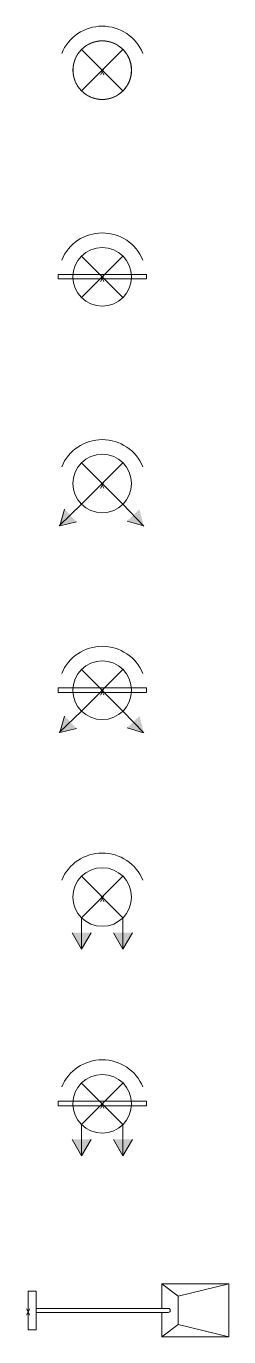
# Model space of a CAD drawing. Header units: metres. Extents: x -162 to 83385, y -62392 to -1971.
# Drawn here: x 53520 to 54517, y -8425 to -1971 of the extents above; entities that cross this region are included whole.
import ezdxf
from ezdxf.enums import TextEntityAlignment as Align

# ---------------------------------------------------------------- set-up
doc = ezdxf.new("R2010")
doc.units = ezdxf.units.M
doc.header["$LTSCALE"] = 0.5
for name, color, linetype, lineweight in [('ELIN_Attribut_01_Produkt_ID', 7, 'Continuous', 0), ('ELIN_Attribut_02_Stromkreis', 7, 'Continuous', 0), ('ELIN_Attribut_03_Verteilerbereich', 7, 'Continuous', 0), ('ELIN_Attribut_04_Montagehoehe', 7, 'Continuous', 0), ('ELIN_Attribut_05_Montageart', 7, 'Continuous', 0), ('ELIN_Attribut_06_Tuernummer', 7, 'Continuous', 0), ('ELIN_Attribut_07_Bemerkung', 7, 'Continuous', 0), ('ELIN_Attribut_08_Adresse', 7, 'Continuous', 0), ('ELIN_Attribut_10_AKZ1', 7, 'Continuous', 0), ('ELIN_Attribut_11_AKZ2', 7, 'Continuous', 0), ('ELIN_Attribut_12_Sonstiges1', 7, 'Continuous', 0), ('ELIN_Attribut_13_Sonstiges2', 7, 'Continuous', 0), ('ELIN_Attribut_14_Bauteil', 7, 'Continuous', 0), ('ELIN_Attribut_15_Ebene', 7, 'Continuous', 0), ('ELIN_Attribut_16_Raumnummer', 7, 'Continuous', 0), ('ELIN_Attribut_17_Raumname', 7, 'Continuous', 0), ('ELIN_Attribut_18_Montageabschnitt', 7, 'Continuous', 0), ('ELIN_Attribut_Basispunkt', 2, 'Continuous', 0), ('ELIN_Attribute_GEMOS', 11, 'Continuous', 0), ('ELIN_STS_DE_Strahler', 7, 'Continuous', 0)]:
    doc.layers.add(name, color=color, linetype=linetype, lineweight=lineweight)
doc.layers.get('0').off()
doc.styles.add('ELIN_Attribute', font='isocp.shx', dxfattribs={"width": 0.8})

# ---------------------------------------------------------------- blocks, each defined once
blk = doc.blocks.new('ELIN_STS_SCHEINW')
at = {"color": 0}
for p, q in [((102, -102), (-102, 102)), ((102, 102), (-102, -102))]:
    blk.add_line(p, q, dxfattribs=at)
at = {"color": 0, "const_width": 5}
blk.add_lwpolyline([(-144.3, 0, -1), (144.3, 0, -1)], format="xyb", close=True, dxfattribs=at)
at = {"color": 0}
blk.add_circle((0, 0), 144.3, dxfattribs=at)
blk.add_arc((0, 0), 216.5, 22.5, 157.5, dxfattribs=at)
at = {"layer": 'ELIN_Attribut_01_Produkt_ID', "style": 'ELIN_Attribute', "width": 0.8, "flags": 8}
blk.add_attdef('01_PRODUKT_ID', (-551.5, -342, 0), '', height=150, dxfattribs=at)
at = {"layer": 'ELIN_Attribut_02_Stromkreis', "style": 'ELIN_Attribute', "width": 0.8, "flags": 8}
blk.add_attdef('02_STROMKREIS', (-551.5, 307, 0), '', height=150, dxfattribs=at)
at = {"layer": 'ELIN_Attribut_03_Verteilerbereich', "style": 'ELIN_Attribute', "width": 0.8, "flags": 8}
blk.add_attdef('03_VERTEILERBEREICH', (-247.5, -604.4, 0), '', height=125, dxfattribs=at)
at = {"layer": 'ELIN_Attribut_04_Montagehoehe', "style": 'ELIN_Attribute', "width": 0.8, "flags": 8}
blk.add_attdef('04_MONTAGEHOEHE', text='', height=125, dxfattribs=at).set_placement((-320.5, -54.7, 0), align=Align.RIGHT)
at = {"layer": 'ELIN_Attribut_05_Montageart', "style": 'ELIN_Attribute', "width": 0.8, "flags": 8}
blk.add_attdef('05_MONTAGEART', (355.5, -50, 0), '', height=125, dxfattribs=at)
at = {"layer": 'ELIN_Attribut_06_Tuernummer', "style": 'ELIN_Attribute', "width": 0.8, "flags": 8}
blk.add_attdef('06_TUERNUMMER', text='', height=125, dxfattribs=at).set_placement((-320.5, -254.7, 0), align=Align.RIGHT)
at = {"layer": 'ELIN_Attribut_07_Bemerkung', "style": 'ELIN_Attribute', "width": 0.8, "flags": 8}
blk.add_attdef('07_BEMERKUNG', (-247.5, -804.4, 0), '', height=125, dxfattribs=at)
at = {"layer": 'ELIN_Attribut_08_Adresse', "style": 'ELIN_Attribute', "width": 0.8, "flags": 8}
blk.add_attdef('08_ADRESSE', (-247.5, -1004.4, 0), '', height=125, dxfattribs=at)
at = {"layer": 'ELIN_Attribut_10_AKZ1', "style": 'ELIN_Attribute', "width": 0.8, "flags": 8}
blk.add_attdef('10_AKZ1', (-247.5, -1404.4, 0), '', height=125, dxfattribs=at)
at = {"layer": 'ELIN_Attribut_11_AKZ2', "style": 'ELIN_Attribute', "width": 0.8, "flags": 8}
blk.add_attdef('11_AKZ2', (-247.5, -1604.4, 0), '', height=125, dxfattribs=at)
at = {"layer": 'ELIN_Attribut_12_Sonstiges1', "style": 'ELIN_Attribute', "width": 0.8, "flags": 8}
blk.add_attdef('12_SONSTIGES1', (-247.5, -1804.4, 0), '', height=125, dxfattribs=at)
at = {"layer": 'ELIN_Attribut_13_Sonstiges2', "style": 'ELIN_Attribute', "width": 0.8, "flags": 8}
blk.add_attdef('13_SONSTIGES2', (-247.5, -2004.4, 0), '', height=125, dxfattribs=at)
at = {"layer": 'ELIN_Attribut_14_Bauteil', "style": 'ELIN_Attribute', "width": 0.8, "flags": 8}
blk.add_attdef('14_BAUTEIL', (-247.5, -2204.4, 0), '', height=125, dxfattribs=at)
at = {"layer": 'ELIN_Attribut_15_Ebene', "style": 'ELIN_Attribute', "width": 0.8, "flags": 8}
blk.add_attdef('15_EBENE', (-247.5, -2404.4, 0), '', height=125, dxfattribs=at)
at = {"layer": 'ELIN_Attribut_16_Raumnummer', "style": 'ELIN_Attribute', "width": 0.8, "flags": 8}
blk.add_attdef('16_RAUMNUMMER', (-247.5, -2604.4, 0), '', height=125, dxfattribs=at)
at = {"layer": 'ELIN_Attribut_17_Raumname', "style": 'ELIN_Attribute', "width": 0.8, "flags": 8}
blk.add_attdef('17_RAUMNAME', (-247.5, -2804.4, 0), '', height=125, dxfattribs=at)
at = {"layer": 'ELIN_Attribut_18_Montageabschnitt', "style": 'ELIN_Attribute', "width": 0.8, "flags": 8}
blk.add_attdef('18_MONTAGEABSCHNITT', (-247.5, -3004.4, 0), '', height=125, dxfattribs=at)
at = {"layer": 'ELIN_Attribut_Basispunkt', "style": 'ELIN_Attribute', "width": 0.8, "flags": 8}
blk.add_attdef('Basispunkt', text='', height=50, dxfattribs=at).set_placement((0, 0), align=Align.MIDDLE)
at = {"layer": 'ELIN_Attribute_GEMOS', "style": 'ELIN_Attribute', "width": 0.6}
for tag, p in [('G01_PRO02ID', (1620.5, 183.6)), ('G02_BEZEICHNUNG', (1620.5, -14.6, 0)), ('G03_DESCRIPTION', (1620.5, -204.4, 0)), ('G04_GEMOS-SYMBOL', (1623.8, -404.4, 0)), ('G05_GEMOS-TYP', (1623.8, -604.4, 0)), ('G06_ORTSKENNUNG', (1620.5, -804.4, 0)), ('G08_FREI1', (1620.5, -1004.4, 0)), ('G08_FREI2', (1620.5, -1204.4, 0))]:
    blk.add_attdef(tag, p, '', height=125, dxfattribs=at)
blk = doc.blocks.new('ELIN_STS_SCHEINW_AUF_SCHIENEN')
at = {"color": 0}
for p, q in [((102, -102), (-102, 102)), ((102, 102), (-102, -102)), ((-217, 11.9), (217, 11.9)), ((-217, -10.2), (-217, 11.9)), ((217, -10.2), (217, 11.9)), ((217, -10.2), (-217, -10.2))]:
    blk.add_line(p, q, dxfattribs=at)
blk.add_circle((0, 0), 144.3, dxfattribs=at)
blk.add_arc((0, 0), 216.5, 22.5, 157.5, dxfattribs=at)
at = {"layer": 'ELIN_Attribut_01_Produkt_ID', "style": 'ELIN_Attribute', "width": 0.8, "flags": 8}
blk.add_attdef('01_PRODUKT_ID', (-587.5, -342, 0), '', height=150, dxfattribs=at)
at = {"layer": 'ELIN_Attribut_02_Stromkreis', "style": 'ELIN_Attribute', "width": 0.8, "flags": 8}
blk.add_attdef('02_STROMKREIS', (-587.5, 289.5, 0), '', height=150, dxfattribs=at)
at = {"layer": 'ELIN_Attribut_03_Verteilerbereich', "style": 'ELIN_Attribute', "width": 0.8, "flags": 8}
blk.add_attdef('03_VERTEILERBEREICH', (-247.5, -604.4, 0), '', height=125, dxfattribs=at)
at = {"layer": 'ELIN_Attribut_04_Montagehoehe', "style": 'ELIN_Attribute', "width": 0.8, "flags": 8}
blk.add_attdef('04_MONTAGEHOEHE', text='', height=125, dxfattribs=at).set_placement((-313, -54.7, 0), align=Align.RIGHT)
at = {"layer": 'ELIN_Attribut_05_Montageart', "style": 'ELIN_Attribute', "width": 0.8, "flags": 8}
blk.add_attdef('05_MONTAGEART', (384.5, -54.7, 0), '', height=125, dxfattribs=at)
at = {"layer": 'ELIN_Attribut_06_Tuernummer', "style": 'ELIN_Attribute', "width": 0.8, "flags": 8}
blk.add_attdef('06_TUERNUMMER', text='', height=125, dxfattribs=at).set_placement((-313, -254.7, 0), align=Align.RIGHT)
at = {"layer": 'ELIN_Attribut_07_Bemerkung', "style": 'ELIN_Attribute', "width": 0.8, "flags": 8}
blk.add_attdef('07_BEMERKUNG', (-247.5, -804.4, 0), '', height=125, dxfattribs=at)
at = {"layer": 'ELIN_Attribut_08_Adresse', "style": 'ELIN_Attribute', "width": 0.8, "flags": 8}
blk.add_attdef('08_ADRESSE', (-247.5, -1004.4, 0), '', height=125, dxfattribs=at)
at = {"layer": 'ELIN_Attribut_10_AKZ1', "style": 'ELIN_Attribute', "width": 0.8, "flags": 8}
blk.add_attdef('10_AKZ1', (-247.5, -1404.4, 0), '', height=125, dxfattribs=at)
at = {"layer": 'ELIN_Attribut_11_AKZ2', "style": 'ELIN_Attribute', "width": 0.8, "flags": 8}
blk.add_attdef('11_AKZ2', (-247.5, -1604.4, 0), '', height=125, dxfattribs=at)
at = {"layer": 'ELIN_Attribut_12_Sonstiges1', "style": 'ELIN_Attribute', "width": 0.8, "flags": 8}
blk.add_attdef('12_SONSTIGES1', (-247.5, -1804.4, 0), '', height=125, dxfattribs=at)
at = {"layer": 'ELIN_Attribut_13_Sonstiges2', "style": 'ELIN_Attribute', "width": 0.8, "flags": 8}
blk.add_attdef('13_SONSTIGES2', (-247.5, -2004.4, 0), '', height=125, dxfattribs=at)
at = {"layer": 'ELIN_Attribut_14_Bauteil', "style": 'ELIN_Attribute', "width": 0.8, "flags": 8}
blk.add_attdef('14_BAUTEIL', (-247.5, -2204.4, 0), '', height=125, dxfattribs=at)
at = {"layer": 'ELIN_Attribut_15_Ebene', "style": 'ELIN_Attribute', "width": 0.8, "flags": 8}
blk.add_attdef('15_EBENE', (-247.5, -2404.4, 0), '', height=125, dxfattribs=at)
at = {"layer": 'ELIN_Attribut_16_Raumnummer', "style": 'ELIN_Attribute', "width": 0.8, "flags": 8}
blk.add_attdef('16_RAUMNUMMER', (-247.5, -2604.4, 0), '', height=125, dxfattribs=at)
at = {"layer": 'ELIN_Attribut_17_Raumname', "style": 'ELIN_Attribute', "width": 0.8, "flags": 8}
blk.add_attdef('17_RAUMNAME', (-247.5, -2804.4, 0), '', height=125, dxfattribs=at)
at = {"layer": 'ELIN_Attribut_18_Montageabschnitt', "style": 'ELIN_Attribute', "width": 0.8, "flags": 8}
blk.add_attdef('18_MONTAGEABSCHNITT', (-247.5, -3004.4, 0), '', height=125, dxfattribs=at)
at = {"layer": 'ELIN_Attribut_Basispunkt', "style": 'ELIN_Attribute', "width": 0.8, "flags": 8}
blk.add_attdef('Basispunkt', text='', height=50, dxfattribs=at).set_placement((0, 0), align=Align.MIDDLE)
at = {"layer": 'ELIN_Attribute_GEMOS', "style": 'ELIN_Attribute', "width": 0.6}
for tag, p in [('G01_PRO02ID', (1620.5, 183.6)), ('G02_BEZEICHNUNG', (1620.5, -14.6, 0)), ('G03_DESCRIPTION', (1620.5, -204.4, 0)), ('G04_GEMOS-SYMBOL', (1623.8, -404.4, 0)), ('G05_GEMOS-TYP', (1623.8, -604.4, 0)), ('G06_ORTSKENNUNG', (1620.5, -804.4, 0)), ('G08_FREI1', (1620.5, -1004.4, 0)), ('G08_FREI2', (1620.5, -1204.4, 0))]:
    blk.add_attdef(tag, p, '', height=125, dxfattribs=at)
blk = doc.blocks.new('ELIN_STS_SCHEINW_ASYM')
at = {"color": 0}
for p, q in [((102, -102), (-102, 102)), ((102, 102), (-102, -102)), ((-212.7, -208.2), (-102, -102)), ((-209.4, -208.2), (-185.7, -126.7)), ((102, -102), (204.5, -208.9)), ((-209.4, -208.2), (-126.9, -188)), ((203.4, -208.8), (121.9, -185.2))]:
    blk.add_line(p, q, dxfattribs=at)
blk.add_circle((0, 0), 144.3, dxfattribs=at)
blk.add_arc((0, 0), 216.5, 22.5, 157.5, dxfattribs=at)
for points in [[(-126.9, -188), (-212.7, -208.2), (-185.7, -126.7)], [(183.1, -126.4), (204.5, -208.9), (121.9, -185.2)]]:
    blk.add_solid(points, dxfattribs=at)
at = {"layer": 'ELIN_Attribut_01_Produkt_ID', "style": 'ELIN_Attribute', "width": 0.8, "flags": 8}
blk.add_attdef('01_PRODUKT_ID', (-542, -406.5, 0), '', height=150, dxfattribs=at)
at = {"layer": 'ELIN_Attribut_02_Stromkreis', "style": 'ELIN_Attribute', "width": 0.8, "flags": 8}
blk.add_attdef('02_STROMKREIS', (-542, 286, 0), '', height=150, dxfattribs=at)
at = {"layer": 'ELIN_Attribut_03_Verteilerbereich', "style": 'ELIN_Attribute', "width": 0.8, "flags": 8}
blk.add_attdef('03_VERTEILERBEREICH', (-247.5, -604.4, 0), '', height=125, dxfattribs=at)
at = {"layer": 'ELIN_Attribut_04_Montagehoehe', "style": 'ELIN_Attribute', "width": 0.8, "flags": 8}
blk.add_attdef('04_MONTAGEHOEHE', text='', height=125, dxfattribs=at).set_placement((-302, -54.7, 0), align=Align.RIGHT)
at = {"layer": 'ELIN_Attribut_05_Montageart', "style": 'ELIN_Attribute', "width": 0.8, "flags": 8}
blk.add_attdef('05_MONTAGEART', (365, -54.7, 0), '', height=125, dxfattribs=at)
at = {"layer": 'ELIN_Attribut_06_Tuernummer', "style": 'ELIN_Attribute', "width": 0.8, "flags": 8}
blk.add_attdef('06_TUERNUMMER', text='', height=125, dxfattribs=at).set_placement((-302, -254.7, 0), align=Align.RIGHT)
at = {"layer": 'ELIN_Attribut_07_Bemerkung', "style": 'ELIN_Attribute', "width": 0.8, "flags": 8}
blk.add_attdef('07_BEMERKUNG', (-247.5, -804.4, 0), '', height=125, dxfattribs=at)
at = {"layer": 'ELIN_Attribut_08_Adresse', "style": 'ELIN_Attribute', "width": 0.8, "flags": 8}
blk.add_attdef('08_ADRESSE', (-247.5, -1004.4, 0), '', height=125, dxfattribs=at)
at = {"layer": 'ELIN_Attribut_10_AKZ1', "style": 'ELIN_Attribute', "width": 0.8, "flags": 8}
blk.add_attdef('10_AKZ1', (-247.5, -1404.4, 0), '', height=125, dxfattribs=at)
at = {"layer": 'ELIN_Attribut_11_AKZ2', "style": 'ELIN_Attribute', "width": 0.8, "flags": 8}
blk.add_attdef('11_AKZ2', (-247.5, -1604.4, 0), '', height=125, dxfattribs=at)
at = {"layer": 'ELIN_Attribut_12_Sonstiges1', "style": 'ELIN_Attribute', "width": 0.8, "flags": 8}
blk.add_attdef('12_SONSTIGES1', (-247.5, -1804.4, 0), '', height=125, dxfattribs=at)
at = {"layer": 'ELIN_Attribut_13_Sonstiges2', "style": 'ELIN_Attribute', "width": 0.8, "flags": 8}
blk.add_attdef('13_SONSTIGES2', (-247.5, -2004.4, 0), '', height=125, dxfattribs=at)
at = {"layer": 'ELIN_Attribut_14_Bauteil', "style": 'ELIN_Attribute', "width": 0.8, "flags": 8}
blk.add_attdef('14_BAUTEIL', (-247.5, -2204.4, 0), '', height=125, dxfattribs=at)
at = {"layer": 'ELIN_Attribut_15_Ebene', "style": 'ELIN_Attribute', "width": 0.8, "flags": 8}
blk.add_attdef('15_EBENE', (-247.5, -2404.4, 0), '', height=125, dxfattribs=at)
at = {"layer": 'ELIN_Attribut_16_Raumnummer', "style": 'ELIN_Attribute', "width": 0.8, "flags": 8}
blk.add_attdef('16_RAUMNUMMER', (-247.5, -2604.4, 0), '', height=125, dxfattribs=at)
at = {"layer": 'ELIN_Attribut_17_Raumname', "style": 'ELIN_Attribute', "width": 0.8, "flags": 8}
blk.add_attdef('17_RAUMNAME', (-247.5, -2804.4, 0), '', height=125, dxfattribs=at)
at = {"layer": 'ELIN_Attribut_18_Montageabschnitt', "style": 'ELIN_Attribute', "width": 0.8, "flags": 8}
blk.add_attdef('18_MONTAGEABSCHNITT', (-247.5, -3004.4, 0), '', height=125, dxfattribs=at)
at = {"layer": 'ELIN_Attribut_Basispunkt', "style": 'ELIN_Attribute', "width": 0.8, "flags": 8}
blk.add_attdef('Basispunkt', text='', height=50, dxfattribs=at).set_placement((0, 0), align=Align.MIDDLE)
at = {"layer": 'ELIN_Attribute_GEMOS', "style": 'ELIN_Attribute', "width": 0.6}
for tag, p in [('G01_PRO02ID', (1620.5, 183.6)), ('G02_BEZEICHNUNG', (1620.5, -14.6, 0)), ('G03_DESCRIPTION', (1620.5, -204.4, 0)), ('G04_GEMOS-SYMBOL', (1623.8, -404.4, 0)), ('G05_GEMOS-TYP', (1623.8, -604.4, 0)), ('G06_ORTSKENNUNG', (1620.5, -804.4, 0)), ('G08_FREI1', (1620.5, -1004.4, 0)), ('G08_FREI2', (1620.5, -1204.4, 0))]:
    blk.add_attdef(tag, p, '', height=125, dxfattribs=at)
blk = doc.blocks.new('ELIN_STS_SCHEINW_ASYM_AUF_SCHIENEN')
at = {"color": 0}
for p, q in [((102, 102), (-102, -102)), ((102, -102), (-102, 102)), ((-217, -10.2), (-217, 11.9)), ((-217, 11.9), (217, 11.9)), ((217, -10.2), (217, 11.9)), ((217, -10.2), (-217, -10.2)), ((-212.7, -208.2), (-102, -102)), ((-209.4, -208.2), (-185.7, -126.7)), ((102, -102), (204.5, -208.9)), ((-209.4, -208.2), (-126.9, -188)), ((203.4, -208.8), (121.9, -185.2))]:
    blk.add_line(p, q, dxfattribs=at)
blk.add_circle((0, 0), 144.3, dxfattribs=at)
blk.add_arc((0, 0), 216.5, 22.5, 157.5, dxfattribs=at)
for points in [[(-126.9, -188), (-212.7, -208.2), (-185.7, -126.7)], [(183.1, -126.4), (204.5, -208.9), (121.9, -185.2)]]:
    blk.add_solid(points, dxfattribs=at)
at = {"layer": 'ELIN_Attribut_01_Produkt_ID', "style": 'ELIN_Attribute', "width": 0.8, "flags": 8}
blk.add_attdef('01_PRODUKT_ID', (-538, -433, 0), '', height=150, dxfattribs=at)
at = {"layer": 'ELIN_Attribut_02_Stromkreis', "style": 'ELIN_Attribute', "width": 0.8, "flags": 8}
blk.add_attdef('02_STROMKREIS', (-538, 279.5, 0), '', height=150, dxfattribs=at)
at = {"layer": 'ELIN_Attribut_03_Verteilerbereich', "style": 'ELIN_Attribute', "width": 0.8, "flags": 8}
blk.add_attdef('03_VERTEILERBEREICH', (-247.5, -804.4, 0), '', height=125, dxfattribs=at)
at = {"layer": 'ELIN_Attribut_04_Montagehoehe', "style": 'ELIN_Attribute', "width": 0.8, "flags": 8}
blk.add_attdef('04_MONTAGEHOEHE', text='', height=125, dxfattribs=at).set_placement((-398.5, -54.7, 0), align=Align.RIGHT)
at = {"layer": 'ELIN_Attribut_05_Montageart', "style": 'ELIN_Attribute', "width": 0.8, "flags": 8}
blk.add_attdef('05_MONTAGEART', (368, -54.7, 0), '', height=125, dxfattribs=at)
at = {"layer": 'ELIN_Attribut_06_Tuernummer', "style": 'ELIN_Attribute', "width": 0.8, "flags": 8}
blk.add_attdef('06_TUERNUMMER', text='', height=125, dxfattribs=at).set_placement((-398.5, -254.7, 0), align=Align.RIGHT)
at = {"layer": 'ELIN_Attribut_07_Bemerkung', "style": 'ELIN_Attribute', "width": 0.8, "flags": 8}
blk.add_attdef('07_BEMERKUNG', (-247.5, -1004.4, 0), '', height=125, dxfattribs=at)
at = {"layer": 'ELIN_Attribut_08_Adresse', "style": 'ELIN_Attribute', "width": 0.8, "flags": 8}
blk.add_attdef('08_ADRESSE', (-247.5, -1204.4, 0), '', height=125, dxfattribs=at)
at = {"layer": 'ELIN_Attribut_10_AKZ1', "style": 'ELIN_Attribute', "width": 0.8, "flags": 8}
blk.add_attdef('10_AKZ1', (-247.5, -1604.4, 0), '', height=125, dxfattribs=at)
at = {"layer": 'ELIN_Attribut_11_AKZ2', "style": 'ELIN_Attribute', "width": 0.8, "flags": 8}
blk.add_attdef('11_AKZ2', (-247.5, -1804.4, 0), '', height=125, dxfattribs=at)
at = {"layer": 'ELIN_Attribut_12_Sonstiges1', "style": 'ELIN_Attribute', "width": 0.8, "flags": 8}
blk.add_attdef('12_SONSTIGES1', (-247.5, -2004.4, 0), '', height=125, dxfattribs=at)
at = {"layer": 'ELIN_Attribut_13_Sonstiges2', "style": 'ELIN_Attribute', "width": 0.8, "flags": 8}
blk.add_attdef('13_SONSTIGES2', (-247.5, -2204.4, 0), '', height=125, dxfattribs=at)
at = {"layer": 'ELIN_Attribut_14_Bauteil', "style": 'ELIN_Attribute', "width": 0.8, "flags": 8}
blk.add_attdef('14_BAUTEIL', (-247.5, -2404.4, 0), '', height=125, dxfattribs=at)
at = {"layer": 'ELIN_Attribut_15_Ebene', "style": 'ELIN_Attribute', "width": 0.8, "flags": 8}
blk.add_attdef('15_EBENE', (-247.5, -2604.4, 0), '', height=125, dxfattribs=at)
at = {"layer": 'ELIN_Attribut_16_Raumnummer', "style": 'ELIN_Attribute', "width": 0.8, "flags": 8}
blk.add_attdef('16_RAUMNUMMER', (-247.5, -2804.4, 0), '', height=125, dxfattribs=at)
at = {"layer": 'ELIN_Attribut_17_Raumname', "style": 'ELIN_Attribute', "width": 0.8, "flags": 8}
blk.add_attdef('17_RAUMNAME', (-247.5, -3004.4, 0), '', height=125, dxfattribs=at)
at = {"layer": 'ELIN_Attribut_18_Montageabschnitt', "style": 'ELIN_Attribute', "width": 0.8, "flags": 8}
blk.add_attdef('18_MONTAGEABSCHNITT', (-247.5, -3204.4, 0), '', height=125, dxfattribs=at)
at = {"layer": 'ELIN_Attribut_Basispunkt', "style": 'ELIN_Attribute', "width": 0.8, "flags": 8}
blk.add_attdef('Basispunkt', text='', height=50, dxfattribs=at).set_placement((0, 0), align=Align.MIDDLE)
at = {"layer": 'ELIN_Attribute_GEMOS', "style": 'ELIN_Attribute', "width": 0.6}
for tag, p in [('G01_PRO02ID', (1620.5, 183.6)), ('G02_BEZEICHNUNG', (1620.5, -14.6, 0)), ('G03_DESCRIPTION', (1620.5, -204.4, 0)), ('G04_GEMOS-SYMBOL', (1623.8, -404.4, 0)), ('G05_GEMOS-TYP', (1623.8, -604.4, 0)), ('G06_ORTSKENNUNG', (1620.5, -804.4, 0)), ('G08_FREI1', (1620.5, -1004.4, 0)), ('G08_FREI2', (1620.5, -1204.4, 0))]:
    blk.add_attdef(tag, p, '', height=125, dxfattribs=at)
blk = doc.blocks.new('ELIN_STS_SCHEINW_RICHT')
at = {"color": 0}
for p, q in [((102, -102), (-102, 102)), ((102, 102), (-102, -102)), ((-102, -102), (-102, -256.8)), ((102, -256.8), (102, -102)), ((-102, -256.8), (-148.8, -175.9)), ((-102, -256.8), (-55.3, -175.9)), ((102, -256.8), (55.3, -175.9)), ((102, -256.8), (148.8, -175.9))]:
    blk.add_line(p, q, dxfattribs=at)
blk.add_circle((0, 0), 144.3, dxfattribs=at)
blk.add_arc((0, 0), 216.5, 22.5, 157.5, dxfattribs=at)
for points in [[(-148.8, -175.9), (-102, -256.8), (-55.3, -175.9)], [(55.3, -175.9), (102, -256.8), (148.8, -175.9)]]:
    blk.add_solid(points, dxfattribs=at)
at = {"layer": 'ELIN_Attribut_01_Produkt_ID', "style": 'ELIN_Attribute', "width": 0.8, "flags": 8}
blk.add_attdef('01_PRODUKT_ID', (-523.5, -464.5, 0), '', height=150, dxfattribs=at)
at = {"layer": 'ELIN_Attribut_02_Stromkreis', "style": 'ELIN_Attribute', "width": 0.8, "flags": 8}
blk.add_attdef('02_STROMKREIS', (-523.5, 296, 0), '', height=150, dxfattribs=at)
at = {"layer": 'ELIN_Attribut_03_Verteilerbereich', "style": 'ELIN_Attribute', "width": 0.8, "flags": 8}
blk.add_attdef('03_VERTEILERBEREICH', (-247.5, -804.4, 0), '', height=125, dxfattribs=at)
at = {"layer": 'ELIN_Attribut_04_Montagehoehe', "style": 'ELIN_Attribute', "width": 0.8, "flags": 8}
blk.add_attdef('04_MONTAGEHOEHE', text='', height=125, dxfattribs=at).set_placement((-322.5, -54.7, 0), align=Align.RIGHT)
at = {"layer": 'ELIN_Attribut_05_Montageart', "style": 'ELIN_Attribute', "width": 0.8, "flags": 8}
blk.add_attdef('05_MONTAGEART', (381.5, -54.7, 0), '', height=125, dxfattribs=at)
at = {"layer": 'ELIN_Attribut_06_Tuernummer', "style": 'ELIN_Attribute', "width": 0.8, "flags": 8}
blk.add_attdef('06_TUERNUMMER', text='', height=125, dxfattribs=at).set_placement((-322.5, -254.7, 0), align=Align.RIGHT)
at = {"layer": 'ELIN_Attribut_07_Bemerkung', "style": 'ELIN_Attribute', "width": 0.8, "flags": 8}
blk.add_attdef('07_BEMERKUNG', (-247.5, -1004.4, 0), '', height=125, dxfattribs=at)
at = {"layer": 'ELIN_Attribut_08_Adresse', "style": 'ELIN_Attribute', "width": 0.8, "flags": 8}
blk.add_attdef('08_ADRESSE', (-247.5, -1204.4, 0), '', height=125, dxfattribs=at)
at = {"layer": 'ELIN_Attribut_10_AKZ1', "style": 'ELIN_Attribute', "width": 0.8, "flags": 8}
blk.add_attdef('10_AKZ1', (-247.5, -1604.4, 0), '', height=125, dxfattribs=at)
at = {"layer": 'ELIN_Attribut_11_AKZ2', "style": 'ELIN_Attribute', "width": 0.8, "flags": 8}
blk.add_attdef('11_AKZ2', (-247.5, -1804.4, 0), '', height=125, dxfattribs=at)
at = {"layer": 'ELIN_Attribut_12_Sonstiges1', "style": 'ELIN_Attribute', "width": 0.8, "flags": 8}
blk.add_attdef('12_SONSTIGES1', (-247.5, -2004.4, 0), '', height=125, dxfattribs=at)
at = {"layer": 'ELIN_Attribut_13_Sonstiges2', "style": 'ELIN_Attribute', "width": 0.8, "flags": 8}
blk.add_attdef('13_SONSTIGES2', (-247.5, -2204.4, 0), '', height=125, dxfattribs=at)
at = {"layer": 'ELIN_Attribut_14_Bauteil', "style": 'ELIN_Attribute', "width": 0.8, "flags": 8}
blk.add_attdef('14_BAUTEIL', (-247.5, -2404.4, 0), '', height=125, dxfattribs=at)
at = {"layer": 'ELIN_Attribut_15_Ebene', "style": 'ELIN_Attribute', "width": 0.8, "flags": 8}
blk.add_attdef('15_EBENE', (-247.5, -2604.4, 0), '', height=125, dxfattribs=at)
at = {"layer": 'ELIN_Attribut_16_Raumnummer', "style": 'ELIN_Attribute', "width": 0.8, "flags": 8}
blk.add_attdef('16_RAUMNUMMER', (-247.5, -2804.4, 0), '', height=125, dxfattribs=at)
at = {"layer": 'ELIN_Attribut_17_Raumname', "style": 'ELIN_Attribute', "width": 0.8, "flags": 8}
blk.add_attdef('17_RAUMNAME', (-247.5, -3004.4, 0), '', height=125, dxfattribs=at)
at = {"layer": 'ELIN_Attribut_18_Montageabschnitt', "style": 'ELIN_Attribute', "width": 0.8, "flags": 8}
blk.add_attdef('18_MONTAGEABSCHNITT', (-247.5, -3204.4, 0), '', height=125, dxfattribs=at)
at = {"layer": 'ELIN_Attribut_Basispunkt', "style": 'ELIN_Attribute', "width": 0.8, "flags": 8}
blk.add_attdef('Basispunkt', text='', height=50, dxfattribs=at).set_placement((0, 0), align=Align.MIDDLE)
at = {"layer": 'ELIN_Attribute_GEMOS', "style": 'ELIN_Attribute', "width": 0.6}
for tag, p in [('G01_PRO02ID', (1620.5, 183.6)), ('G02_BEZEICHNUNG', (1620.5, -14.6, 0)), ('G03_DESCRIPTION', (1620.5, -204.4, 0)), ('G04_GEMOS-SYMBOL', (1623.8, -404.4, 0)), ('G05_GEMOS-TYP', (1623.8, -604.4, 0)), ('G06_ORTSKENNUNG', (1620.5, -804.4, 0)), ('G08_FREI1', (1620.5, -1004.4, 0)), ('G08_FREI2', (1620.5, -1204.4, 0))]:
    blk.add_attdef(tag, p, '', height=125, dxfattribs=at)
blk = doc.blocks.new('ELIN_STS_SCHEINW_RICHT_AUF_SCHIENEN')
at = {"color": 0}
for p, q in [((102, 102), (-102, -102)), ((102, -102), (-102, 102)), ((-217, -10.2), (-217, 11.9)), ((-217, 11.9), (217, 11.9)), ((217, -10.2), (217, 11.9)), ((217, -10.2), (-217, -10.2)), ((-102, -102), (-102, -256.8)), ((102, -256.8), (102, -102)), ((-102, -256.8), (-148.8, -175.9)), ((-102, -256.8), (-55.3, -175.9)), ((102, -256.8), (55.3, -175.9)), ((102, -256.8), (148.8, -175.9))]:
    blk.add_line(p, q, dxfattribs=at)
blk.add_circle((0, 0), 144.3, dxfattribs=at)
blk.add_arc((0, 0), 216.5, 22.5, 157.5, dxfattribs=at)
for points in [[(-148.8, -175.9), (-102, -256.8), (-55.3, -175.9)], [(55.3, -175.9), (102, -256.8), (148.8, -175.9)]]:
    blk.add_solid(points, dxfattribs=at)
at = {"layer": 'ELIN_Attribut_01_Produkt_ID', "style": 'ELIN_Attribute', "width": 0.8, "flags": 8}
blk.add_attdef('01_PRODUKT_ID', (-512, -472.5, 0), '', height=150, dxfattribs=at)
at = {"layer": 'ELIN_Attribut_02_Stromkreis', "style": 'ELIN_Attribute', "width": 0.8, "flags": 8}
blk.add_attdef('02_STROMKREIS', (-512, 308.5, 0), '', height=150, dxfattribs=at)
at = {"layer": 'ELIN_Attribut_03_Verteilerbereich', "style": 'ELIN_Attribute', "width": 0.8, "flags": 8}
blk.add_attdef('03_VERTEILERBEREICH', (-247.5, -804.4, 0), '', height=125, dxfattribs=at)
at = {"layer": 'ELIN_Attribut_04_Montagehoehe', "style": 'ELIN_Attribute', "width": 0.8, "flags": 8}
blk.add_attdef('04_MONTAGEHOEHE', text='', height=125, dxfattribs=at).set_placement((-315.5, -54.7, 0), align=Align.RIGHT)
at = {"layer": 'ELIN_Attribut_05_Montageart', "style": 'ELIN_Attribute', "width": 0.8, "flags": 8}
blk.add_attdef('05_MONTAGEART', (396, -54.7, 0), '', height=125, dxfattribs=at)
at = {"layer": 'ELIN_Attribut_06_Tuernummer', "style": 'ELIN_Attribute', "width": 0.8, "flags": 8}
blk.add_attdef('06_TUERNUMMER', text='', height=125, dxfattribs=at).set_placement((-315.5, -254.7, 0), align=Align.RIGHT)
at = {"layer": 'ELIN_Attribut_07_Bemerkung', "style": 'ELIN_Attribute', "width": 0.8, "flags": 8}
blk.add_attdef('07_BEMERKUNG', (-247.5, -1004.4, 0), '', height=125, dxfattribs=at)
at = {"layer": 'ELIN_Attribut_08_Adresse', "style": 'ELIN_Attribute', "width": 0.8, "flags": 8}
blk.add_attdef('08_ADRESSE', (-247.5, -1204.4, 0), '', height=125, dxfattribs=at)
at = {"layer": 'ELIN_Attribut_10_AKZ1', "style": 'ELIN_Attribute', "width": 0.8, "flags": 8}
blk.add_attdef('10_AKZ1', (-247.5, -1604.4, 0), '', height=125, dxfattribs=at)
at = {"layer": 'ELIN_Attribut_11_AKZ2', "style": 'ELIN_Attribute', "width": 0.8, "flags": 8}
blk.add_attdef('11_AKZ2', (-247.5, -1804.4, 0), '', height=125, dxfattribs=at)
at = {"layer": 'ELIN_Attribut_12_Sonstiges1', "style": 'ELIN_Attribute', "width": 0.8, "flags": 8}
blk.add_attdef('12_SONSTIGES1', (-247.5, -2004.4, 0), '', height=125, dxfattribs=at)
at = {"layer": 'ELIN_Attribut_13_Sonstiges2', "style": 'ELIN_Attribute', "width": 0.8, "flags": 8}
blk.add_attdef('13_SONSTIGES2', (-247.5, -2204.4, 0), '', height=125, dxfattribs=at)
at = {"layer": 'ELIN_Attribut_14_Bauteil', "style": 'ELIN_Attribute', "width": 0.8, "flags": 8}
blk.add_attdef('14_BAUTEIL', (-247.5, -2404.4, 0), '', height=125, dxfattribs=at)
at = {"layer": 'ELIN_Attribut_15_Ebene', "style": 'ELIN_Attribute', "width": 0.8, "flags": 8}
blk.add_attdef('15_EBENE', (-247.5, -2604.4, 0), '', height=125, dxfattribs=at)
at = {"layer": 'ELIN_Attribut_16_Raumnummer', "style": 'ELIN_Attribute', "width": 0.8, "flags": 8}
blk.add_attdef('16_RAUMNUMMER', (-247.5, -2804.4, 0), '', height=125, dxfattribs=at)
at = {"layer": 'ELIN_Attribut_17_Raumname', "style": 'ELIN_Attribute', "width": 0.8, "flags": 8}
blk.add_attdef('17_RAUMNAME', (-247.5, -3004.4, 0), '', height=125, dxfattribs=at)
at = {"layer": 'ELIN_Attribut_18_Montageabschnitt', "style": 'ELIN_Attribute', "width": 0.8, "flags": 8}
blk.add_attdef('18_MONTAGEABSCHNITT', (-247.5, -3204.4, 0), '', height=125, dxfattribs=at)
at = {"layer": 'ELIN_Attribut_Basispunkt', "style": 'ELIN_Attribute', "width": 0.8, "flags": 8}
blk.add_attdef('Basispunkt', text='', height=50, dxfattribs=at).set_placement((0, 0), align=Align.MIDDLE)
at = {"layer": 'ELIN_Attribute_GEMOS', "style": 'ELIN_Attribute', "width": 0.6}
for tag, p in [('G01_PRO02ID', (1620.5, 183.6)), ('G02_BEZEICHNUNG', (1620.5, -14.6, 0)), ('G03_DESCRIPTION', (1620.5, -204.4, 0)), ('G04_GEMOS-SYMBOL', (1623.8, -404.4, 0)), ('G05_GEMOS-TYP', (1623.8, -604.4, 0)), ('G06_ORTSKENNUNG', (1620.5, -804.4, 0)), ('G08_FREI1', (1620.5, -1004.4, 0)), ('G08_FREI2', (1620.5, -1204.4, 0))]:
    blk.add_attdef(tag, p, '', height=125, dxfattribs=at)
blk = doc.blocks.new('ELIN_STS_FLAECHENSTRAHLER_AUSLEGER')
at = {"color": 0}
for p, q in [((987.9, 130.5), (657.9, 130.4)), ((738, 70.4), (657.9, 130.4)), ((657.9, 130.4), (658, 10.4)), ((738, 70.4), (987.9, 130.5)), ((988.1, -129.5), (987.9, 130.5)), ((39.9, 95), (-0.1, 95)), ((-0.1, 95), (0.1, -95)), ((40.1, -95), (39.9, 95)), ((738, -69.6), (738, 70.4)), ((40, 10), (690, 10.4)), ((40, -10), (690, -9.6)), ((658, -9.6), (658.1, -129.6)), ((0.1, -95), (40.1, -95)), ((738, -69.6), (658.1, -129.6)), ((738, -69.6), (988.1, -129.5)), ((658.1, -129.6), (988.1, -129.5))]:
    blk.add_line(p, q, dxfattribs=at)
blk.add_arc((690, 0.4), 10, 270.03134, 90.03134, dxfattribs=at)
at = {"layer": 'ELIN_Attribut_01_Produkt_ID', "style": 'ELIN_Attribute', "width": 0.8, "flags": 8}
blk.add_attdef('01_PRODUKT_ID', (-82.5, -409.1, 0), '', height=150, dxfattribs=at)
at = {"layer": 'ELIN_Attribut_02_Stromkreis', "style": 'ELIN_Attribute', "width": 0.8, "flags": 8}
blk.add_attdef('02_STROMKREIS', (-82.5, 306.9, 0), '', height=150, dxfattribs=at)
at = {"layer": 'ELIN_Attribut_03_Verteilerbereich', "style": 'ELIN_Attribute', "width": 0.8, "flags": 8}
blk.add_attdef('03_VERTEILERBEREICH', (117.5, -804, 0), '', height=125, dxfattribs=at)
at = {"layer": 'ELIN_Attribut_04_Montagehoehe', "style": 'ELIN_Attribute', "width": 0.8, "flags": 8}
blk.add_attdef('04_MONTAGEHOEHE', text='', height=125, dxfattribs=at).set_placement((-335.5, -54.3, 0), align=Align.RIGHT)
at = {"layer": 'ELIN_Attribut_05_Montageart', "style": 'ELIN_Attribute', "width": 0.8, "flags": 8}
blk.add_attdef('05_MONTAGEART', (1162, -54.3, 0), '', height=125, dxfattribs=at)
at = {"layer": 'ELIN_Attribut_06_Tuernummer', "style": 'ELIN_Attribute', "width": 0.8, "flags": 8}
blk.add_attdef('06_TUERNUMMER', text='', height=125, dxfattribs=at).set_placement((-335.5, -254.3, 0), align=Align.RIGHT)
at = {"layer": 'ELIN_Attribut_07_Bemerkung', "style": 'ELIN_Attribute', "width": 0.8, "flags": 8}
blk.add_attdef('07_BEMERKUNG', (117.5, -1004, 0), '', height=125, dxfattribs=at)
at = {"layer": 'ELIN_Attribut_08_Adresse', "style": 'ELIN_Attribute', "width": 0.8, "flags": 8}
blk.add_attdef('08_ADRESSE', (117.5, -1204, 0), '', height=125, dxfattribs=at)
at = {"layer": 'ELIN_Attribut_10_AKZ1', "style": 'ELIN_Attribute', "width": 0.8, "flags": 8}
blk.add_attdef('10_AKZ1', (117.5, -1604, 0), '', height=125, dxfattribs=at)
at = {"layer": 'ELIN_Attribut_11_AKZ2', "style": 'ELIN_Attribute', "width": 0.8, "flags": 8}
blk.add_attdef('11_AKZ2', (117.5, -1804, 0), '', height=125, dxfattribs=at)
at = {"layer": 'ELIN_Attribut_12_Sonstiges1', "style": 'ELIN_Attribute', "width": 0.8, "flags": 8}
blk.add_attdef('12_SONSTIGES1', (117.5, -2004, 0), '', height=125, dxfattribs=at)
at = {"layer": 'ELIN_Attribut_13_Sonstiges2', "style": 'ELIN_Attribute', "width": 0.8, "flags": 8}
blk.add_attdef('13_SONSTIGES2', (117.5, -2204, 0), '', height=125, dxfattribs=at)
at = {"layer": 'ELIN_Attribut_14_Bauteil', "style": 'ELIN_Attribute', "width": 0.8, "flags": 8}
blk.add_attdef('14_BAUTEIL', (117.5, -2404, 0), '', height=125, dxfattribs=at)
at = {"layer": 'ELIN_Attribut_15_Ebene', "style": 'ELIN_Attribute', "width": 0.8, "flags": 8}
blk.add_attdef('15_EBENE', (117.5, -2604, 0), '', height=125, dxfattribs=at)
at = {"layer": 'ELIN_Attribut_16_Raumnummer', "style": 'ELIN_Attribute', "width": 0.8, "flags": 8}
blk.add_attdef('16_RAUMNUMMER', (117.5, -2804, 0), '', height=125, dxfattribs=at)
at = {"layer": 'ELIN_Attribut_17_Raumname', "style": 'ELIN_Attribute', "width": 0.8, "flags": 8}
blk.add_attdef('17_RAUMNAME', (117.5, -3004, 0), '', height=125, dxfattribs=at)
at = {"layer": 'ELIN_Attribut_18_Montageabschnitt', "style": 'ELIN_Attribute', "width": 0.8, "flags": 8}
blk.add_attdef('18_MONTAGEABSCHNITT', (117.5, -3204, 0), '', height=125, dxfattribs=at)
at = {"layer": 'ELIN_Attribut_Basispunkt', "style": 'ELIN_Attribute', "width": 0.8, "flags": 8}
blk.add_attdef('Basispunkt', text='', height=50, dxfattribs=at).set_placement((0, 0), align=Align.MIDDLE)
at = {"layer": 'ELIN_Attribute_GEMOS', "style": 'ELIN_Attribute', "width": 0.6}
for tag, p in [('G01_PRO02ID', (1620.5, 183.6)), ('G02_BEZEICHNUNG', (1620.5, -14.6, 0)), ('G03_DESCRIPTION', (1620.5, -204.4, 0)), ('G04_GEMOS-SYMBOL', (1623.8, -404.4, 0)), ('G05_GEMOS-TYP', (1623.8, -604.4, 0)), ('G06_ORTSKENNUNG', (1620.5, -804.4, 0)), ('G08_FREI1', (1620.5, -1004.4, 0)), ('G08_FREI2', (1620.5, -1204.4, 0))]:
    blk.add_attdef(tag, p, '', height=125, dxfattribs=at)

msp = doc.modelspace()

# ---------------------------------------------------------------- block references
at = {"layer": 'ELIN_STS_DE_Strahler', "lineweight": 0}
ref = msp.add_blockref('ELIN_STS_SCHEINW', (53894.2, -2187.6), dxfattribs=at)
ref.add_attrib('Basispunkt', 'x', dxfattribs={"layer": 'ELIN_Attribut_Basispunkt', "height": 50, "style": 'ELIN_Attribute', "width": 0.8}).set_placement((53894.2, -2187.6), align=Align.MIDDLE)
ref = msp.add_blockref('ELIN_STS_SCHEINW_AUF_SCHIENEN', (53894.2, -3205.5), dxfattribs=at)
ref.add_attrib('Basispunkt', 'x', dxfattribs={"layer": 'ELIN_Attribut_Basispunkt', "height": 50, "style": 'ELIN_Attribute', "width": 0.8}).set_placement((53894.2, -3205.5), align=Align.MIDDLE)
ref = msp.add_blockref('ELIN_STS_SCHEINW_ASYM', (53894.2, -4223.4), dxfattribs=at)
ref.add_attrib('Basispunkt', 'x', dxfattribs={"layer": 'ELIN_Attribut_Basispunkt', "height": 50, "style": 'ELIN_Attribute', "width": 0.8}).set_placement((53894.2, -4223.4), align=Align.MIDDLE)
ref = msp.add_blockref('ELIN_STS_SCHEINW_ASYM_AUF_SCHIENEN', (53894.2, -5241.3), dxfattribs=at)
ref.add_attrib('Basispunkt', 'x', dxfattribs={"layer": 'ELIN_Attribut_Basispunkt', "height": 50, "style": 'ELIN_Attribute', "width": 0.8}).set_placement((53894.2, -5241.3), align=Align.MIDDLE)
ref = msp.add_blockref('ELIN_STS_SCHEINW_RICHT', (53894.2, -6259.2), dxfattribs=at)
ref.add_attrib('Basispunkt', 'x', dxfattribs={"layer": 'ELIN_Attribut_Basispunkt', "height": 50, "style": 'ELIN_Attribute', "width": 0.8}).set_placement((53894.2, -6259.2), align=Align.MIDDLE)
ref = msp.add_blockref('ELIN_STS_SCHEINW_RICHT_AUF_SCHIENEN', (53894.2, -7277.1), dxfattribs=at)
ref.add_attrib('Basispunkt', 'x', dxfattribs={"layer": 'ELIN_Attribut_Basispunkt', "height": 50, "style": 'ELIN_Attribute', "width": 0.8}).set_placement((53894.2, -7277.1), align=Align.MIDDLE)
ref = msp.add_blockref('ELIN_STS_FLAECHENSTRAHLER_AUSLEGER', (53529.2, -8295.1), dxfattribs=at)
ref.add_attrib('Basispunkt', 'x', dxfattribs={"layer": 'ELIN_Attribut_Basispunkt', "height": 50, "style": 'ELIN_Attribute', "width": 0.8}).set_placement((53529.2, -8295.1), align=Align.MIDDLE)

doc.saveas('drawing.dxf')
